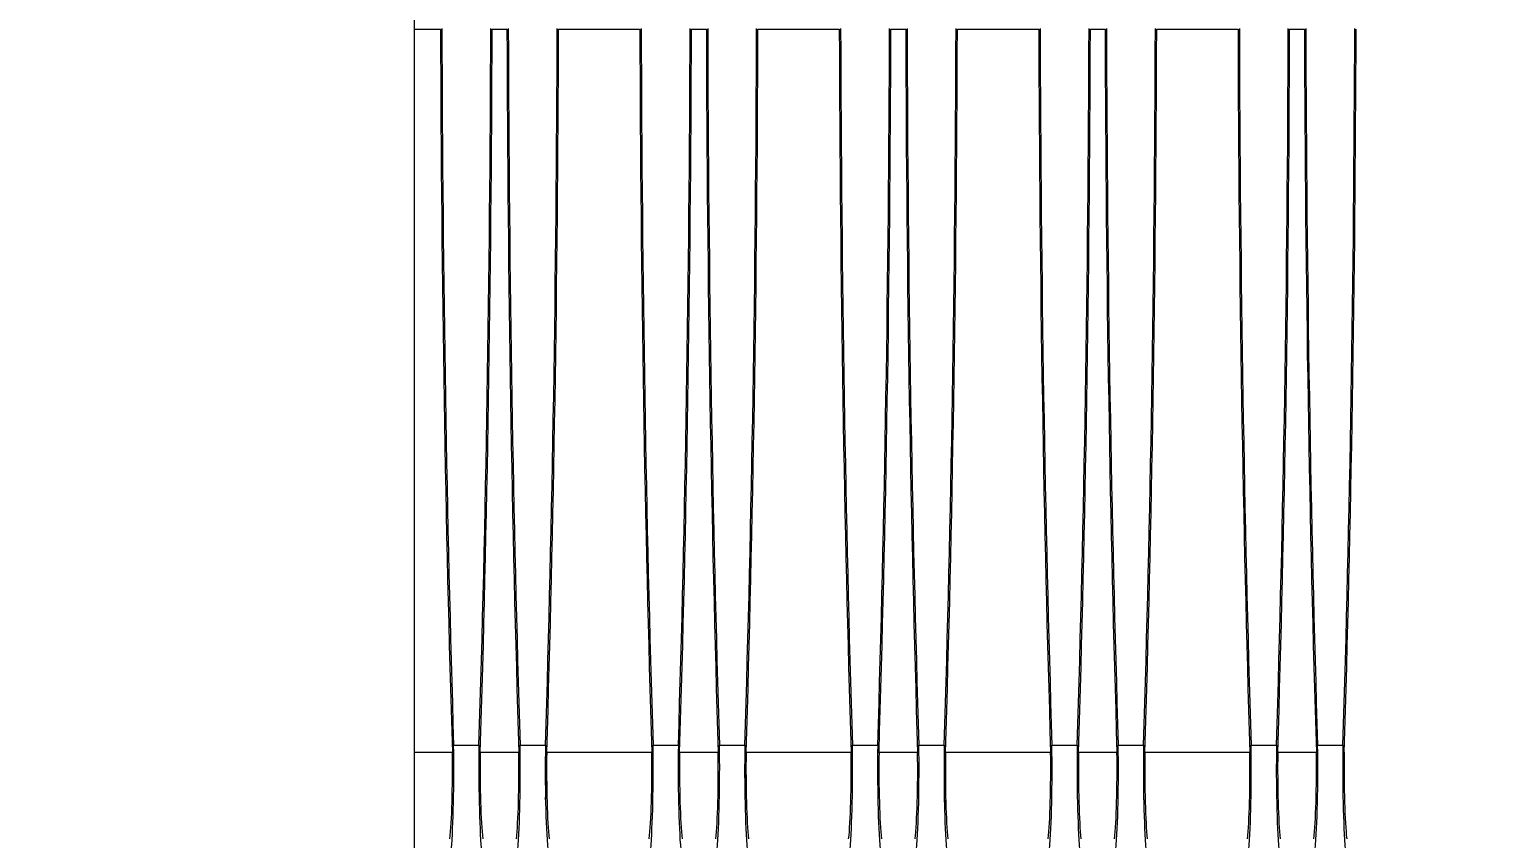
# Model space of a CAD drawing. Header units: millimetres. Extents: x -2196631 to 160, y -11674 to 51770.
# Drawn here: x -1033175.1 to -1032968, y 34699.5 to 34814 of the extents above; entities that cross this region are included whole.
import ezdxf
from ezdxf.enums import TextEntityAlignment as Align

# ---------------------------------------------------------------- set-up
doc = ezdxf.new("R2010")
doc.units = ezdxf.units.MM
doc.linetypes.add('DM1', pattern=[0.35, 0.05, -0.05, 0.2, -0.05])
doc.layers.add('28 Xref BA305$0$A-FLOR-HRAL', color=11, linetype='Continuous', lineweight=9)
doc.layers.add('28 Xref BA305$0$A-GENM', color=13, linetype='Continuous', lineweight=18)
doc.styles.add('E100', font='ROMTH.shx', dxfattribs={"width": 0.85})
doc.styles.add('E175', font='ROMTH.shx', dxfattribs={"width": 0.85, "height": 4})
doc.styles.add('Romens', font='romans.shx', dxfattribs={"width": 0.8})
doc.dimstyles.new('AA-50 mm', dxfattribs={"dimtxt": 120, "dimasz": 120, "dimexe": 160, "dimexo": 12, "dimgap": 100, "dimtad": 1, "dimdec": 0, "dimzin": 0, "dimdsep": 46, "dimtxsty": 'Romens', "dimcen": 0.3, "dimdle": 2, "dimclrd": 1, "dimclre": 1, "dimclrt": 3, "dimadec": 0, "dimazin": 0, "dimtfac": 1, "dimtdec": 0, "dimtix": 1, "dimtmove": 1, "dimatfit": 3, "dimfxl": 0, "dimtolj": 1, "dimtzin": 0, "dimarcsym": 0})

# ---------------------------------------------------------------- blocks, each defined once
blk = doc.blocks.new('28 Xref BA305')
at = {"layer": '28 Xref BA305$0$A-FLOR-HRAL', "color": 255}
blk.add_line((-1033120.61328, 1715), (-1033120.61328, 2065), dxfattribs=at)
at = {"layer": '28 Xref BA305$0$A-GENM', "color": 255}
for p, q in [((-1033120.61328, 1942.36273), (-1033116.92219, 1942.36273)), ((-1033109.62124, 1942.36273), (-1033107.52407, 1942.36273)), ((-1033100.22313, 1942.36273), (-1033088.76302, 1942.36273)), ((-1033081.42691, 1942.36273), (-1033079.32974, 1942.36273)), ((-1033072.02879, 1942.36273), (-1033060.53351, 1942.36273)), ((-1033053.23257, 1942.36273), (-1033051.1354, 1942.36273)), ((-1033043.83446, 1942.36273), (-1033032.3216, 1942.36273)), ((-1033025.02066, 1942.36273), (-1033022.94107, 1942.36273)), ((-1033015.64012, 1942.36273), (-1033004.14484, 1942.36273)), ((-1032996.8439, 1942.36273), (-1032994.74673, 1942.36273)), ((-1033115.06409, 1841.08989), (-1033111.47934, 1841.08989)), ((-1033105.66598, 1841.08989), (-1033102.08122, 1841.08989)), ((-1033086.86976, 1841.08989), (-1033083.285, 1841.08989)), ((-1033077.47164, 1841.08989), (-1033073.88689, 1841.08989)), ((-1033058.67542, 1841.08989), (-1033055.09066, 1841.08989)), ((-1033049.27731, 1841.08989), (-1033045.69255, 1841.08989)), ((-1033030.46351, 1841.08989), (-1033026.87876, 1841.08989)), ((-1033021.08297, 1841.08989), (-1033017.49822, 1841.08989)), ((-1033002.28675, 1841.08989), (-1032998.70199, 1841.08989)), ((-1032992.88863, 1841.08989), (-1032989.30388, 1841.08989)), ((-1033120.61328, 1840.06449), (-1033115.24334, 1840.06449)), ((-1033111.48765, 1840.06449), (-1033105.84523, 1840.06449)), ((-1033102.0191, 1840.06449), (-1033087.049, 1840.06449)), ((-1033083.29332, 1840.06449), (-1033077.65089, 1840.06449)), ((-1033073.82477, 1840.06449), (-1033058.85467, 1840.06449)), ((-1033055.09898, 1840.06449), (-1033049.45656, 1840.06449)), ((-1033045.61286, 1840.06449), (-1033030.64276, 1840.06449)), ((-1033026.88707, 1840.06449), (-1033021.26222, 1840.06449)), ((-1033017.4361, 1840.06449), (-1033002.466, 1840.06449)), ((-1032998.71031, 1840.06449), (-1032993.06788, 1840.06449))]:
    blk.add_line(p, q, dxfattribs=at)
for centre, major_axis, start_param, end_param in [((-1033100.61995, 1954.93022), (0, 258.62552), 1.619408842, 2.031009581), ((-1033100.61995, 1954.93022), (0, 255.62552), 1.619472939, 2.032350564), ((-1033125.92348, 1954.93022), (0, 255.62552), 4.250834743, 4.663712369), ((-1033125.92348, 1954.93022), (0, 258.62552), 4.252175726, 4.663776465), ((-1033091.22183, 1954.93022), (0, 258.62552), 1.619408842, 2.031009581), ((-1033091.22183, 1954.93022), (0, 255.62552), 1.619472939, 2.032350564), ((-1033116.52537, 1954.93022), (0, 255.62552), 4.250834743, 4.663712369), ((-1033116.52537, 1954.93022), (0, 258.62552), 4.252175726, 4.663776465), ((-1033072.42561, 1954.93022), (0, 258.62552), 1.619408842, 2.031009581), ((-1033072.42561, 1954.93022), (0, 255.62552), 1.619472939, 2.032350564), ((-1033097.72915, 1954.93022), (0, 255.62552), 4.250834743, 4.663712369), ((-1033097.72915, 1954.93022), (0, 258.62552), 4.252175726, 4.663776465), ((-1033063.0275, 1954.93022), (0, 258.62552), 1.619408842, 2.031009581), ((-1033063.0275, 1954.93022), (0, 255.62552), 1.619472939, 2.032350564), ((-1033088.33103, 1954.93022), (0, 255.62552), 4.250834743, 4.663712369), ((-1033088.33103, 1954.93022), (0, 258.62552), 4.252175726, 4.663776465), ((-1033044.23127, 1954.93022), (0, 258.62552), 1.619408842, 2.031009581), ((-1033044.23127, 1954.93022), (0, 255.62552), 1.619472939, 2.032350564), ((-1033069.53481, 1954.93022), (0, 255.62552), 4.250834743, 4.663712369), ((-1033069.53481, 1954.93022), (0, 258.62552), 4.252175726, 4.663776465), ((-1033034.83316, 1954.93022), (0, 258.62552), 1.619408842, 2.031009581), ((-1033034.83316, 1954.93022), (0, 255.62552), 1.619472939, 2.032350564), ((-1033060.1367, 1954.93022), (0, 255.62552), 4.250834743, 4.663712369), ((-1033060.1367, 1954.93022), (0, 258.62552), 4.252175726, 4.663776465), ((-1033016.01936, 1954.93022), (0, 258.62552), 1.619408842, 2.031009581), ((-1033016.01936, 1954.93022), (0, 255.62552), 1.619472939, 2.032350564), ((-1033041.3229, 1954.93022), (0, 255.62552), 4.250834743, 4.663712369), ((-1033041.3229, 1954.93022), (0, 258.62552), 4.252175726, 4.663776465), ((-1033006.63882, 1954.93022), (0, 258.62552), 1.619408842, 2.031009581), ((-1033006.63882, 1954.93022), (0, 255.62552), 1.619472939, 2.032350564), ((-1033031.94236, 1954.93022), (0, 255.62552), 4.250834743, 4.663712369), ((-1033031.94236, 1954.93022), (0, 258.62552), 4.252175726, 4.663776465), ((-1032987.8426, 1954.93022), (0, 258.62552), 1.619408842, 2.031009581), ((-1032987.8426, 1954.93022), (0, 255.62552), 1.619472939, 2.032350564), ((-1033013.14614, 1954.93022), (0, 255.62552), 4.250834743, 4.663712369), ((-1033013.14614, 1954.93022), (0, 258.62552), 4.252175726, 4.663776465), ((-1032978.44449, 1954.93022), (0, 258.62552), 1.619408842, 2.031009581), ((-1032978.44449, 1954.93022), (0, 255.62552), 1.619472939, 2.032350564), ((-1033003.74803, 1954.93022), (0, 255.62552), 4.250834743, 4.663712369), ((-1033003.74803, 1954.93022), (0, 258.62552), 4.252175726, 4.663776465), ((-1033115.93381, 1837.64605), (0, 14.20501), 3.786914808, 4.957267338), ((-1033110.60962, 1837.64605), (0, 14.20501), 1.325917969, 2.496270499), ((-1033106.53569, 1837.64605), (0, 14.20501), 3.786914808, 4.957267338), ((-1033101.21151, 1837.64605), (0, 14.20501), 1.325917969, 2.496270499), ((-1033087.39571, 1954.93022), (0, 258.62552), 2.026770019, 2.031009581), ((-1033087.73947, 1837.64605), (0, 14.20501), 3.786914808, 4.957267338), ((-1033082.41529, 1837.64605), (0, 14.20501), 1.325917969, 2.496270499), ((-1033078.34136, 1837.64605), (0, 14.20501), 3.786914808, 4.957267338), ((-1033073.01717, 1837.64605), (0, 14.20501), 1.325917969, 2.496270499), ((-1033059.20137, 1954.93022), (0, 258.62552), 2.026770019, 2.031009581), ((-1033059.54513, 1837.64605), (0, 14.20501), 3.786914808, 4.957267338), ((-1033054.22095, 1837.64605), (0, 14.20501), 1.325917969, 2.496270499), ((-1033050.14702, 1837.64605), (0, 14.20501), 3.786914808, 4.957267338), ((-1033044.82284, 1837.64605), (0, 14.20501), 1.325917969, 2.496270499), ((-1033031.33323, 1837.64605), (0, 14.20501), 3.786914808, 4.957267338), ((-1033026.00904, 1837.64605), (0, 14.20501), 1.325917969, 2.496270499), ((-1033021.95269, 1837.64605), (0, 14.20501), 3.786914808, 4.957267338), ((-1033016.6285, 1837.64605), (0, 14.20501), 1.325917969, 2.496270499), ((-1033002.8127, 1954.93022), (0, 258.62552), 2.026770019, 2.031009581), ((-1033003.15646, 1837.64605), (0, 14.20501), 3.786914808, 4.957267338), ((-1032997.83228, 1837.64605), (0, 14.20501), 1.325917969, 2.496270499), ((-1032993.75835, 1837.64605), (0, 14.20501), 3.786914808, 4.957267338), ((-1032988.43416, 1837.64605), (0, 14.20501), 1.325917969, 2.496270499), ((-1033115.93381, 1837.64605), (0, 11.20501), 3.646640561, 4.92993683), ((-1033110.60962, 1837.64605), (0, 11.20501), 1.353248477, 2.636544746), ((-1033106.53569, 1837.64605), (0, 11.20501), 3.646640561, 4.92993683), ((-1033102.70957, 1837.64605), (0, 11.20501), 4.320286575, 4.92993683), ((-1033101.21151, 1837.64605), (0, 11.20501), 1.353248477, 2.636544746), ((-1033087.73947, 1837.64605), (0, 11.20501), 3.646640561, 4.92993683), ((-1033082.41529, 1837.64605), (0, 11.20501), 1.353248477, 2.636544746), ((-1033078.34136, 1837.64605), (0, 11.20501), 3.646640561, 4.92993683), ((-1033074.51523, 1837.64605), (0, 11.20501), 4.320286575, 4.92993683), ((-1033073.01717, 1837.64605), (0, 11.20501), 1.353248477, 2.636544746), ((-1033059.54513, 1837.64605), (0, 11.20501), 3.646640562, 4.92993683), ((-1033054.22095, 1837.64605), (0, 11.20501), 1.353248477, 2.636544746), ((-1033050.14702, 1837.64605), (0, 11.20501), 3.646640561, 4.92993683), ((-1033046.30333, 1837.64605), (0, 11.20501), 4.286346436, 4.92993683), ((-1033030.98946, 1954.93022), (0, 258.62552), 2.028288096, 2.031009581), ((-1033044.82284, 1837.64605), (0, 11.20501), 1.353248477, 2.636544746), ((-1033031.33323, 1837.64605), (0, 11.20501), 3.646640562, 4.92993683), ((-1033026.00904, 1837.64605), (0, 11.20501), 1.353248477, 2.636544746), ((-1033021.95269, 1837.64605), (0, 11.20501), 3.646640562, 4.92993683), ((-1033018.12656, 1837.64605), (0, 11.20501), 4.320286574, 4.92993683), ((-1033016.6285, 1837.64605), (0, 11.20501), 1.353248477, 2.636544746), ((-1033003.15646, 1837.64605), (0, 11.20501), 3.646640562, 4.92993683), ((-1032997.83228, 1837.64605), (0, 11.20501), 1.353248477, 2.636544746), ((-1032993.75835, 1837.64605), (0, 11.20501), 3.646640561, 4.92993683), ((-1032988.43416, 1837.64605), (0, 11.20501), 1.353248477, 2.636544746)]:
    blk.add_ellipse(centre, major_axis=major_axis, ratio=0.063108707, start_param=start_param, end_param=end_param, dxfattribs=at)
at = {"color": 10, "linetype": 'Continuous', "style": 'E175', "width": 0.85}
blk.add_attdef('POOL_SIDE_ELEVATION', (-1089924.93658, -4582.55958), '', height=320, dxfattribs=at)
at = {"color": 6, "linetype": 'Continuous', "style": 'E100', "width": 0.85}
blk.add_attdef('SCALE', text='', height=160, dxfattribs=at).set_placement((-1092437.31517, -4942.55958), align=Align.RIGHT)
blk = doc.blocks.new('*D625')
at = {"color": 1, "linetype": 'DM1', "lineweight": -2, "transparency": 16777216}
for p, q in [((-2, 37761.38), (160, 37761.38)), ((-2, 34172.11), (160, 34172.11))]:
    blk.add_line(p, q, dxfattribs=at)
at = {"color": 1, "lineweight": -2, "transparency": 16777216}
blk.add_line((0, 37641.38), (0, 34292.11), dxfattribs=at)
at = {"color": 1, "transparency": 16777216}
for points in [[(-20, 37641.38), (20, 37641.38), (0, 37761.38)], [(-20, 34292.11), (20, 34292.11), (0, 34172.11)]]:
    blk.add_solid(points, dxfattribs=at)
at = {"layer": 'Defpoints', "color": 0, "transparency": 16777216}
for p in [(-1100938.71, 37761.38), (-1100938.71, 34172.11), (0, 34172.11)]:
    blk.add_point(p, dxfattribs=at)
at = {"color": 3, "transparency": 16777216, "insert": (-160, 35966.74), "char_height": 120, "attachment_point": 5, "rotation": 90, "style": 'Romens'}
blk.add_mtext('\\A1;3589', dxfattribs=at)

msp = doc.modelspace()

# ---------------------------------------------------------------- block references
msp.add_blockref('28 Xref BA305', (0, 32871.6594))

# ---------------------------------------------------------------- next in the draw order: dimensions: what is measured, and where the dimension line sits
dim = msp.add_linear_dim(base=(0, 34172.105), p1=(-1100938.7079, 37761.3818), p2=(-1100938.7079, 34172.105), angle=90, dimstyle='AA-50 mm', override={"dimfxl": 2, "dimfxlon": 1})
dim.commit()
dim.dimension.update_dxf_attribs({"geometry": '*D625', "text_midpoint": (-160, 35966.7434)})

doc.saveas('drawing.dxf')
